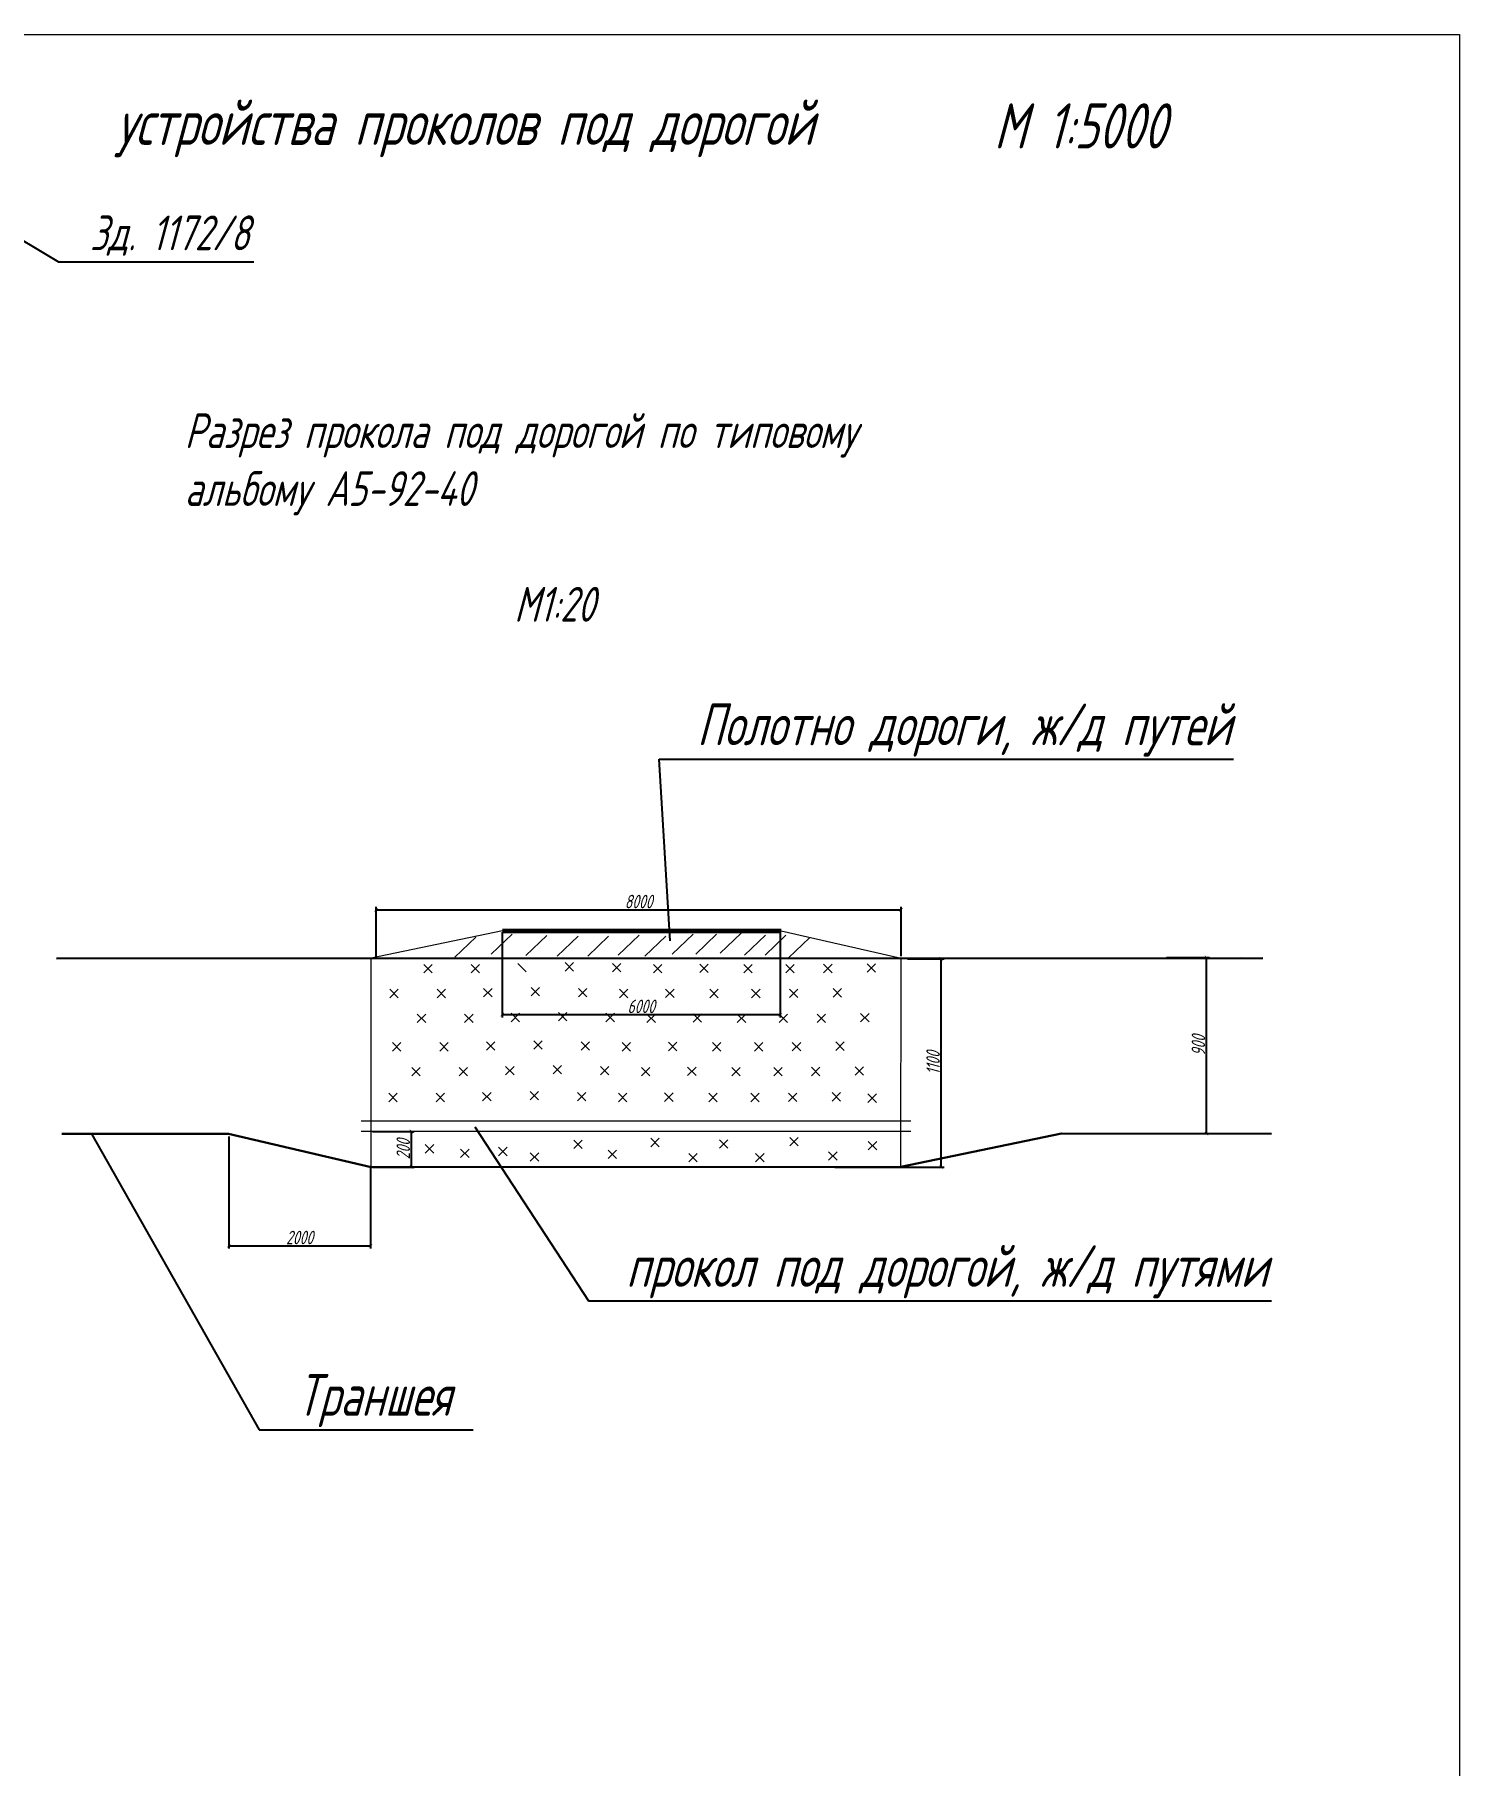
# Model space of a CAD drawing. Header units: millimetres. Extents: x 13096 to 18634, y -492 to 9335.
# Drawn here: x 13444 to 14076, y 7016 to 7784 of the extents above; entities that cross this region are included whole.
import ezdxf
from ezdxf import colors
from ezdxf.entities.mleader import LeaderData, LeaderLine
from ezdxf.enums import TextEntityAlignment as Align
from ezdxf.math import Vec2, Vec3

# ---------------------------------------------------------------- set-up
doc = ezdxf.new("R2010")
doc.units = ezdxf.units.MM
doc.layers.get('Defpoints').update_dxf_attribs({"color": 33})
for name, color, linetype, lineweight in [('Линия выноска', 137, 'Continuous', 20), ('Размерная', 4, 'Continuous', 25), ('Рамка толстая', 7, 'Continuous', 60), ('Строительный', 251, 'Continuous', 13), ('текст', 7, 'Continuous', 25), ('Элемент эл. схем', 7, 'Continuous', 35)]:
    doc.layers.add(name, color=color, linetype=linetype, lineweight=lineweight)
doc.styles.add('Simplex', font='simplex.shx', dxfattribs={"width": 0.7, "oblique": 15})
doc.dimstyles.new('Simplex', dxfattribs={"dimtxt": 2.5, "dimasz": 2.5, "dimexe": 1.25, "dimexo": 0.625, "dimtad": 1, "dimtxsty": 'Simplex', "dimcen": 2.5, "dimclrt": 2, "dimadec": 0, "dimazin": 0, "dimtfac": 1, "dimtmove": 0, "dimatfit": 3, "dimfxl": 1, "dimarcsym": 0})

# ---------------------------------------------------------------- blocks, each defined once
blk = doc.blocks.new('_ArchTick')
at = {"color": 0, "linetype": 'ByBlock', "const_width": 0.15}
blk.add_lwpolyline([(-0.5, -0.5), (0.5, 0.5)], dxfattribs=at)
blk = doc.blocks.new('*D71')
at = {"layer": 'Defpoints', "color": 0, "lineweight": 80, "transparency": 16777216}
for p in [(13593.37, 7297.79), (13611.21, 7297.79), (13593.38, 7281.98)]:
    blk.add_point(p, dxfattribs=at)
at = {"layer": 'Размерная', "color": 0, "lineweight": -2, "transparency": 16777216}
for p, q in [((13593.99, 7297.79), (13612.46, 7297.79)), ((13611.21, 7281.98), (13611.21, 7297.79)), ((13594.01, 7281.98), (13612.46, 7281.98))]:
    blk.add_line(p, q, dxfattribs=at)
at = {"layer": 'Размерная', "color": 0, "lineweight": -2, "transparency": 16777216, "xscale": 1.5, "yscale": 1.5, "zscale": 1.5}
for p, rotation in [((13611.21, 7297.79), 90), ((13611.21, 7281.98), 270)]:
    blk.add_blockref('_ArchTick', p, dxfattribs=dict(at, rotation=rotation))
at = {"layer": 'Размерная', "color": 2, "lineweight": 20, "transparency": 16777216, "insert": (13607.59, 7289.88), "char_height": 2, "attachment_point": 5, "rotation": 90, "style": 'Simplex'}
blk.add_mtext('{\\H3x;\\C256;200}', dxfattribs=at)
blk = doc.blocks.new('*D72')
at = {"layer": 'Defpoints', "color": 0, "lineweight": 80, "transparency": 16777216}
for p in [(13530.13, 7296.24), (13593.04, 7282.56), (13593.04, 7247.09)]:
    blk.add_point(p, dxfattribs=at)
at = {"layer": 'Размерная', "color": 0, "lineweight": -2, "transparency": 16777216}
for p, q in [((13530.13, 7295.61), (13530.13, 7245.84)), ((13593.04, 7281.93), (13593.04, 7245.84)), ((13530.13, 7247.09), (13593.04, 7247.09))]:
    blk.add_line(p, q, dxfattribs=at)
at = {"layer": 'Размерная', "color": 0, "lineweight": -2, "transparency": 16777216, "xscale": 1.5, "yscale": 1.5, "zscale": 1.5, "rotation": 180}
blk.add_blockref('_ArchTick', (13530.13, 7247.09), dxfattribs=at)
at = {"layer": 'Размерная', "color": 0, "lineweight": -2, "transparency": 16777216, "xscale": 1.5, "yscale": 1.5, "zscale": 1.5}
blk.add_blockref('_ArchTick', (13593.04, 7247.09), dxfattribs=at)
at = {"layer": 'Размерная', "color": 2, "lineweight": 20, "transparency": 16777216, "insert": (13561.58, 7250.72), "char_height": 2, "attachment_point": 5, "style": 'Simplex'}
blk.add_mtext('{\\H3x;\\C256;2000}', dxfattribs=at)
blk = doc.blocks.new('*D73')
at = {"layer": 'Defpoints', "color": 0, "lineweight": 80, "transparency": 16777216}
for p in [(13830.72, 7374.42), (13846.29, 7374.42), (13798.49, 7282)]:
    blk.add_point(p, dxfattribs=at)
at = {"layer": 'Размерная', "color": 0, "lineweight": -2, "transparency": 16777216}
for p, q in [((13831.34, 7374.42), (13847.54, 7374.42)), ((13846.29, 7282), (13846.29, 7374.42)), ((13799.12, 7282), (13847.54, 7282))]:
    blk.add_line(p, q, dxfattribs=at)
at = {"layer": 'Размерная', "color": 0, "lineweight": -2, "transparency": 16777216, "xscale": 1.5, "yscale": 1.5, "zscale": 1.5}
for p, rotation in [((13846.29, 7374.42), 90), ((13846.29, 7282), 270)]:
    blk.add_blockref('_ArchTick', p, dxfattribs=dict(at, rotation=rotation))
at = {"layer": 'Размерная', "color": 2, "lineweight": 20, "transparency": 16777216, "insert": (13842.67, 7328.21), "char_height": 2, "attachment_point": 5, "rotation": 90, "style": 'Simplex'}
blk.add_mtext('{\\H3x;\\C256;1100}', dxfattribs=at)
blk = doc.blocks.new('*D74')
at = {"layer": 'Defpoints', "color": 0, "lineweight": 80, "transparency": 16777216}
for p in [(13651.5, 7386.77), (13774.79, 7386.53), (13774.79, 7349.63)]:
    blk.add_point(p, dxfattribs=at)
at = {"layer": 'Размерная', "color": 0, "lineweight": -2, "transparency": 16777216}
for p, q in [((13651.5, 7386.14), (13651.5, 7348.38)), ((13774.79, 7385.91), (13774.79, 7348.38)), ((13651.5, 7349.63), (13774.79, 7349.63))]:
    blk.add_line(p, q, dxfattribs=at)
at = {"layer": 'Размерная', "color": 0, "lineweight": -2, "transparency": 16777216, "xscale": 1.5, "yscale": 1.5, "zscale": 1.5, "rotation": 180}
blk.add_blockref('_ArchTick', (13651.5, 7349.63), dxfattribs=at)
at = {"layer": 'Размерная', "color": 0, "lineweight": -2, "transparency": 16777216, "xscale": 1.5, "yscale": 1.5, "zscale": 1.5}
blk.add_blockref('_ArchTick', (13774.79, 7349.63), dxfattribs=at)
at = {"layer": 'Размерная', "color": 2, "lineweight": 20, "transparency": 16777216, "insert": (13713.14, 7353.26), "char_height": 2, "attachment_point": 5, "style": 'Simplex'}
blk.add_mtext('{\\H3x;\\C256;6000}', dxfattribs=at)
blk = doc.blocks.new('*D75')
at = {"layer": 'Defpoints', "color": 0, "lineweight": 80, "transparency": 16777216}
for p in [(13945.53, 7375.04), (13964.01, 7375.04), (13933.41, 7296.8)]:
    blk.add_point(p, dxfattribs=at)
at = {"layer": 'Размерная', "color": 0, "lineweight": -2, "transparency": 16777216}
for p, q in [((13946.16, 7375.04), (13965.26, 7375.04)), ((13964.01, 7296.8), (13964.01, 7375.04)), ((13934.03, 7296.8), (13965.26, 7296.8))]:
    blk.add_line(p, q, dxfattribs=at)
at = {"layer": 'Размерная', "color": 0, "lineweight": -2, "transparency": 16777216, "xscale": 1.5, "yscale": 1.5, "zscale": 1.5}
for p, rotation in [((13964.01, 7375.04), 90), ((13964.01, 7296.8), 270)]:
    blk.add_blockref('_ArchTick', p, dxfattribs=dict(at, rotation=rotation))
at = {"layer": 'Размерная', "color": 2, "lineweight": 20, "transparency": 16777216, "insert": (13960.39, 7335.92), "char_height": 2, "attachment_point": 5, "rotation": 90, "style": 'Simplex'}
blk.add_mtext('{\\H3x;\\C256;900}', dxfattribs=at)
blk = doc.blocks.new('*D76')
at = {"layer": 'Defpoints', "color": 0, "lineweight": 80, "transparency": 16777216}
for p in [(13828.47, 7396.17), (13595.53, 7374.5), (13828.47, 7375.01)]:
    blk.add_point(p, dxfattribs=at)
at = {"layer": 'Размерная', "color": 0, "lineweight": -2, "transparency": 16777216}
for p, q in [((13595.53, 7375.13), (13595.53, 7397.42)), ((13595.53, 7396.17), (13828.47, 7396.17)), ((13828.47, 7375.63), (13828.47, 7397.42))]:
    blk.add_line(p, q, dxfattribs=at)
at = {"layer": 'Размерная', "color": 0, "lineweight": -2, "transparency": 16777216, "xscale": 1.5, "yscale": 1.5, "zscale": 1.5, "rotation": 180}
blk.add_blockref('_ArchTick', (13595.53, 7396.17), dxfattribs=at)
at = {"layer": 'Размерная', "color": 0, "lineweight": -2, "transparency": 16777216, "xscale": 1.5, "yscale": 1.5, "zscale": 1.5}
blk.add_blockref('_ArchTick', (13828.47, 7396.17), dxfattribs=at)
at = {"layer": 'Размерная', "color": 2, "lineweight": 20, "transparency": 16777216, "insert": (13712, 7399.79), "char_height": 2, "attachment_point": 5, "style": 'Simplex'}
blk.add_mtext('{\\H3x;\\C256;8000}', dxfattribs=at)
blk = doc.blocks.new('_None')

msp = doc.modelspace()

# ---------------------------------------------------------------- linework, layer by layer
at = {"layer": 'Рамка толстая', "color": 18, "lineweight": 20, "true_color": 0x000000}
for p, q in [((13107.54952, 7784.47018), (14076.17452, 7784.47018)), ((14076.17452, 7784.47018), (14076.17452, 6451.34518))]:
    msp.add_line(p, q, dxfattribs=at)
at = {"layer": 'Строительный', "color": 18, "lineweight": 20, "true_color": 0x000000}
for p, q in [((13639.72348, 7383.97268), (13630.43332, 7375.04445)), ((13655.83969, 7385.38439), (13646.54953, 7376.45616)), ((13671.31253, 7384.78536), (13662.02237, 7375.85712)), ((13685.14116, 7384.47451), (13675.851, 7375.54628)), ((13698.70763, 7384.47451), (13689.41747, 7375.54628)), ((13712.27409, 7384.92617), (13702.98394, 7375.99794)), ((13724.03169, 7384.47451), (13714.74154, 7375.54628)), ((13736.24153, 7385.37783), (13726.95138, 7376.4496)), ((13746.6425, 7385.37783), (13737.35235, 7376.4496)), ((13757.49571, 7385.82949), (13748.20555, 7376.90126)), ((13768.34883, 7384.92617), (13759.05868, 7375.99794)), ((13777.39317, 7384.92617), (13768.10302, 7375.99794)), ((13787.87822, 7383.73205), (13778.58806, 7374.80382)), ((13679.4082, 7372.70766), (13683.15021, 7368.96565)), ((13683.15021, 7372.70766), (13679.4082, 7368.96565)), ((13616.70937, 7371.89964), (13620.45138, 7368.15764)), ((13620.45138, 7371.89964), (13616.70937, 7368.15764)), ((13637.74383, 7371.89964), (13641.48583, 7368.15764)), ((13641.48583, 7371.89964), (13637.74383, 7368.15764)), ((13658.37375, 7372.30364), (13662.11576, 7368.56163)), ((13700.44258, 7372.30364), (13704.18459, 7368.56163)), ((13704.18459, 7372.30364), (13700.44258, 7368.56163)), ((13718.64545, 7371.89964), (13722.38746, 7368.15764)), ((13722.38746, 7371.89964), (13718.64545, 7368.15764)), ((13739.11493, 7372.01924), (13742.85694, 7368.27723)), ((13742.85694, 7372.01924), (13739.11493, 7368.27723)), ((13758.69185, 7371.89964), (13762.43386, 7368.15764)), ((13762.43386, 7371.89964), (13758.69185, 7368.15764)), ((13777.29917, 7371.89964), (13781.04118, 7368.15764)), ((13781.04118, 7371.89964), (13777.29917, 7368.15764)), ((13794.08062, 7371.93531), (13797.82263, 7368.1933)), ((13797.82263, 7371.93531), (13794.08062, 7368.1933)), ((13813.42632, 7372.18956), (13817.16833, 7368.44755)), ((13817.16833, 7372.18956), (13813.42632, 7368.44755)), ((13601.57133, 7360.86648), (13605.31334, 7357.12447)), ((13605.31334, 7360.86648), (13601.57133, 7357.12447)), ((13622.60578, 7360.86648), (13626.34779, 7357.12447)), ((13626.34779, 7360.86648), (13622.60578, 7357.12447)), ((13643.23571, 7361.27047), (13646.97771, 7357.52846)), ((13646.97771, 7361.27047), (13643.23571, 7357.52846)), ((13664.27016, 7361.6745), (13668.01217, 7357.93249)), ((13668.01217, 7361.6745), (13664.27016, 7357.93249)), ((13685.30454, 7361.27047), (13689.04655, 7357.52846)), ((13689.04655, 7361.27047), (13685.30454, 7357.52846)), ((13703.50741, 7360.86648), (13707.24942, 7357.12447)), ((13707.24942, 7360.86648), (13703.50741, 7357.12447)), ((13723.97689, 7360.98608), (13727.7189, 7357.24407)), ((13727.7189, 7360.98608), (13723.97689, 7357.24407)), ((13743.55381, 7360.86648), (13747.29582, 7357.12447)), ((13747.29582, 7360.86648), (13743.55381, 7357.12447)), ((13762.16113, 7360.86648), (13765.90314, 7357.12447)), ((13765.90314, 7360.86648), (13762.16113, 7357.12447)), ((13778.94258, 7360.90214), (13782.68459, 7357.16013)), ((13782.68459, 7360.90214), (13778.94258, 7357.16013)), ((13798.28828, 7361.15639), (13802.03029, 7357.41438)), ((13802.03029, 7361.15639), (13798.28828, 7357.41438)), ((13613.79655, 7349.82289), (13617.53856, 7346.08088)), ((13617.53856, 7349.82289), (13613.79655, 7346.08088)), ((13634.83101, 7349.82289), (13638.57302, 7346.08088)), ((13638.57302, 7349.82289), (13634.83101, 7346.08088)), ((13655.46093, 7350.22688), (13659.20294, 7346.48487)), ((13659.20294, 7350.22688), (13655.46093, 7346.48487)), ((13676.49539, 7350.63091), (13680.2374, 7346.8889)), ((13680.2374, 7350.63091), (13676.49539, 7346.8889)), ((13697.52976, 7350.22688), (13701.27177, 7346.48487)), ((13701.27177, 7350.22688), (13697.52976, 7346.48487)), ((13715.73263, 7349.82289), (13719.47464, 7346.08088)), ((13719.47464, 7349.82289), (13715.73263, 7346.08088)), ((13736.20212, 7349.94249), (13739.94413, 7346.20048)), ((13739.94413, 7349.94249), (13736.20212, 7346.20048)), ((13755.77903, 7349.82289), (13759.52104, 7346.08088)), ((13759.52104, 7349.82289), (13755.77903, 7346.08088)), ((13774.38636, 7349.82289), (13778.12837, 7346.08088)), ((13778.12837, 7349.82289), (13774.38636, 7346.08088)), ((13791.16781, 7349.85855), (13794.90982, 7346.11654)), ((13794.90982, 7349.85855), (13791.16781, 7346.11654)), ((13810.5135, 7350.1128), (13814.25551, 7346.37079)), ((13814.25551, 7350.1128), (13810.5135, 7346.37079)), ((13602.8, 7337.21268), (13606.54201, 7333.47067)), ((13606.54201, 7337.21268), (13602.8, 7333.47067)), ((13623.83445, 7337.21268), (13627.57646, 7333.47067)), ((13627.57646, 7337.21268), (13623.83445, 7333.47067)), ((13644.46438, 7337.61667), (13648.20638, 7333.87466)), ((13648.20638, 7337.61667), (13644.46438, 7333.87466)), ((13665.49883, 7338.0207), (13669.24084, 7334.27869)), ((13669.24084, 7338.0207), (13665.49883, 7334.27869)), ((13686.53321, 7337.61667), (13690.27522, 7333.87466)), ((13690.27522, 7337.61667), (13686.53321, 7333.87466)), ((13704.73608, 7337.21268), (13708.47809, 7333.47067)), ((13708.47809, 7337.21268), (13704.73608, 7333.47067)), ((13725.20556, 7337.33228), (13728.94757, 7333.59027)), ((13728.94757, 7337.33228), (13725.20556, 7333.59027)), ((13744.78248, 7337.21268), (13748.52449, 7333.47067)), ((13748.52449, 7337.21268), (13744.78248, 7333.47067)), ((13763.3898, 7337.21268), (13767.13181, 7333.47067)), ((13767.13181, 7337.21268), (13763.3898, 7333.47067)), ((13780.17125, 7337.24834), (13783.91326, 7333.50633)), ((13783.91326, 7337.24834), (13780.17125, 7333.50633)), ((13799.51695, 7337.50259), (13803.25896, 7333.76059)), ((13803.25896, 7337.50259), (13799.51695, 7333.76059)), ((13653.01728, 7326.63358), (13656.75929, 7322.89157)), ((13656.75929, 7326.63358), (13653.01728, 7322.89157)), ((13674.05174, 7327.03761), (13677.79374, 7323.2956)), ((13677.79374, 7327.03761), (13674.05174, 7323.2956)), ((13695.08611, 7326.63358), (13698.82812, 7322.89157)), ((13698.82812, 7326.63358), (13695.08611, 7322.89157)), ((13611.3529, 7326.22959), (13615.09491, 7322.48758)), ((13615.09491, 7326.22959), (13611.3529, 7322.48758)), ((13632.38736, 7326.22959), (13636.12937, 7322.48758)), ((13636.12937, 7326.22959), (13632.38736, 7322.48758)), ((13713.28898, 7326.22959), (13717.03099, 7322.48758)), ((13717.03099, 7326.22959), (13713.28898, 7322.48758)), ((13733.75847, 7326.34919), (13737.50047, 7322.60718)), ((13737.50047, 7326.34919), (13733.75847, 7322.60718)), ((13753.33538, 7326.22959), (13757.07739, 7322.48758)), ((13757.07739, 7326.22959), (13753.33538, 7322.48758)), ((13771.94271, 7326.22959), (13775.68472, 7322.48758)), ((13775.68472, 7326.22959), (13771.94271, 7322.48758)), ((13788.72416, 7326.26525), (13792.46617, 7322.52324)), ((13792.46617, 7326.26525), (13788.72416, 7322.52324)), ((13808.06985, 7326.5195), (13811.81186, 7322.77749)), ((13811.81186, 7326.5195), (13808.06985, 7322.77749)), ((13601.14954, 7314.72803), (13604.89155, 7310.98602)), ((13604.89155, 7314.72803), (13601.14954, 7310.98602)), ((13622.184, 7314.72803), (13625.92601, 7310.98602)), ((13625.92601, 7314.72803), (13622.184, 7310.98602)), ((13642.81392, 7315.13202), (13646.55593, 7311.39001)), ((13646.55593, 7315.13202), (13642.81392, 7311.39001)), ((13663.84838, 7315.53605), (13667.59039, 7311.79404)), ((13667.59039, 7315.53605), (13663.84838, 7311.79404)), ((13684.88275, 7315.13202), (13688.62476, 7311.39001)), ((13688.62476, 7315.13202), (13684.88275, 7311.39001)), ((13703.08562, 7314.72803), (13706.82763, 7310.98602)), ((13706.82763, 7314.72803), (13703.08562, 7310.98602)), ((13723.55511, 7314.84763), (13727.29712, 7311.10562)), ((13727.29712, 7314.84763), (13723.55511, 7311.10562)), ((13743.13202, 7314.72803), (13746.87403, 7310.98602)), ((13746.87403, 7314.72803), (13743.13202, 7310.98602)), ((13761.73935, 7314.72803), (13765.48136, 7310.98602)), ((13765.48136, 7314.72803), (13761.73935, 7310.98602)), ((13778.5208, 7314.76369), (13782.26281, 7311.02168)), ((13782.26281, 7314.76369), (13778.5208, 7311.02168)), ((13797.86649, 7315.01794), (13801.6085, 7311.27593)), ((13801.6085, 7315.01794), (13797.86649, 7311.27593)), ((13813.77044, 7314.43296), (13817.51245, 7310.69095)), ((13817.51245, 7314.43296), (13813.77044, 7310.69095)), ((13617.35152, 7291.94508), (13621.09353, 7288.20307)), ((13621.09353, 7291.94508), (13617.35152, 7288.20307)), ((13633.02004, 7289.93874), (13636.76205, 7286.19673)), ((13636.76205, 7289.93874), (13633.02004, 7286.19673)), ((13649.89381, 7290.74127), (13653.63582, 7286.99927)), ((13653.63582, 7290.74127), (13649.89381, 7286.99927)), ((13663.95528, 7288.33371), (13667.69729, 7284.5917)), ((13667.69729, 7288.33371), (13663.95528, 7284.5917)), ((13683.23959, 7293.95141), (13686.98159, 7290.2094)), ((13686.98159, 7293.95141), (13683.23959, 7290.2094)), ((13698.50632, 7289.53747), (13702.24833, 7285.79546)), ((13702.24833, 7289.53747), (13698.50632, 7285.79546)), ((13717.38892, 7294.75395), (13721.13093, 7291.01194)), ((13721.13093, 7294.75395), (13717.38892, 7291.01194)), ((13747.87468, 7294.03535), (13751.61669, 7290.29334)), ((13751.61669, 7294.03535), (13747.87468, 7290.29334)), ((13779.10772, 7295.0778), (13782.84973, 7291.33579)), ((13782.84973, 7295.0778), (13779.10772, 7291.33579)), ((13796.29929, 7288.76508), (13800.0413, 7285.02307)), ((13800.0413, 7288.76508), (13796.29929, 7285.02307)), ((13813.92091, 7293.31528), (13817.66292, 7289.57327)), ((13817.66292, 7293.31528), (13813.92091, 7289.57327)), ((13734.25355, 7287.98892), (13737.99555, 7284.24691)), ((13737.99555, 7287.98892), (13734.25355, 7284.24691)), ((13763.93858, 7288.00756), (13767.68059, 7284.26555)), ((13767.68059, 7288.00756), (13763.93858, 7284.26555))]:
    msp.add_line(p, q, dxfattribs=at)
at = {"layer": 'Элемент эл. схем', "color": 18, "lineweight": 20, "true_color": 0x000000}
for p, q in [((13651.60215, 7386.73843), (13593.32378, 7374.65907)), ((13775.20949, 7386.73843), (13828.54636, 7374.74073)), ((13593.2795, 7281.97232), (13593.32378, 7374.65907)), ((13828.38502, 7282.02353), (13828.54636, 7374.74073)), ((13979.63699, 7374.86765), (13828.54636, 7374.74073)), ((13832.85931, 7302.41761), (13588.94835, 7302.29421)), ((13588.94835, 7297.84838), (13832.85931, 7297.89469))]:
    msp.add_line(p, q, dxfattribs=at)
at = {"layer": 'Элемент эл. схем', "color": 18, "lineweight": 60, "true_color": 0x000000}
msp.add_line((13651.60215, 7386.73843), (13775.20949, 7386.73843), dxfattribs=at)
at = {"layer": 'Элемент эл. схем', "color": 18, "lineweight": 30, "true_color": 0x000000}
for p, q in [((13453.7146, 7374.57741), (13988.93158, 7374.63368)), ((13456.14418, 7296.78788), (13530.06418, 7296.78788)), ((13593.2795, 7281.97232), (13530.06418, 7296.78788)), ((13828.38502, 7282.02353), (13899.61093, 7296.80756)), ((13992.80651, 7296.74709), (13899.61093, 7296.80756)), ((13593.2795, 7281.97232), (13828.38502, 7282.02353))]:
    msp.add_line(p, q, dxfattribs=at)

# ---------------------------------------------------------------- texts
at = {"layer": 'текст', "color": 18, "lineweight": 20, "true_color": 0x000000, "style": 'Simplex', "oblique": 15, "width": 0.7}
for s, p in [('устройства проколов под дорогой ', (13639.67756, 7735.5098)), ('М 1:5000', (13907.80473, 7733.96983))]:
    msp.add_text(s, height=20, dxfattribs=at).set_placement(p, align=Align.CENTER)
at = {"layer": 'текст', "color": 18, "lineweight": 20, "true_color": 0x000000, "insert": (13510.60581, 7616.41523), "char_height": 15.4, "attachment_point": 1, "style": 'Simplex'}
msp.add_mtext_dynamic_manual_height_columns('Разрез прокола под дорогой по типовому альбому {\\C256;\\c16777215;А5-92-40\\P\\pi169.43;}\\P\\pi146.19;М1:20', width=338.8501844, gutter_width=12.5, heights=[0], dxfattribs=at)

# ---------------------------------------------------------------- dimensions: what is measured, and where the dimension line sits
at = {"layer": 'Размерная', "color": 18, "lineweight": 20, "true_color": 0x000000}
for base, p1, p2, text, picture, middle in [((13828.47079, 7396.16813), (13595.533, 7374.50072), (13828.47079, 7375.00793), '{\\H3x;\\C256;8000}', '*D76', (13712.00189, 7399.79313)), ((13774.79107, 7349.63461), (13651.495, 7386.76997), (13774.79107, 7386.53147), '{\\H3x;\\C256;6000}', '*D74', (13713.14304, 7353.25961)), ((13593.0367, 7247.09379), (13530.13094, 7296.23512), (13593.0367, 7282.5592), '{\\H3x;\\C256;2000}', '*D72', (13561.58382, 7250.71879))]:
    dim = msp.add_linear_dim(base=base, p1=p1, p2=p2, text=text, dimstyle='Simplex', override={"dimtxt": 2, "dimasz": 1.5, "dimlfac": 20, "dimrnd": 1, "dimtxsty": 'Simplex', "dimblk1": 'ArchTick', "dimblk2": 'ArchTick', "dimsah": 1}, dxfattribs=at)
    dim.commit()
    dim.dimension.update_dxf_attribs({"geometry": picture, "text_midpoint": middle})
for base, p1, p2, text, override, picture, middle in [((13846.29116, 7374.41921), (13798.49412, 7281.99966), (13830.71554, 7374.41921), '{\\H3x;\\C256;1100}', {"dimtxt": 2, "dimasz": 1.5, "dimlfac": 20, "dimrnd": 1, "dimblk1": 'ArchTick', "dimblk2": 'ArchTick', "dimsah": 1}, '*D73', (13842.66616, 7328.20944)), ((13964.01206, 7375.03881), (13933.40602, 7296.80458), (13945.53206, 7375.03881), '{\\H3x;\\C256;900}', {"dimtxt": 2, "dimasz": 1.5, "dimlfac": 20, "dimrnd": 1, "dimtxsty": 'Simplex', "dimblk1": 'ArchTick', "dimblk2": 'ArchTick', "dimsah": 1}, '*D75', (13960.38706, 7335.9217)), ((13611.21442, 7297.78775), (13593.38001, 7281.98045), (13593.36786, 7297.78775), '{\\H3x;\\C256;200}', {"dimtxt": 2, "dimasz": 1.5, "dimlfac": 20, "dimrnd": 1, "dimtxsty": 'Simplex', "dimblk1": 'ArchTick', "dimblk2": 'ArchTick', "dimsah": 1}, '*D71', (13607.58942, 7289.8841))]:
    dim = msp.add_linear_dim(base=base, p1=p1, p2=p2, angle=90, text=text, dimstyle='Simplex', override=override, dxfattribs=at)
    dim.commit()
    dim.dimension.update_dxf_attribs({"geometry": picture, "text_midpoint": middle})

# ---------------------------------------------------------------- leaders
at = {"layer": 'Линия выноска', "color": 18, "lineweight": 20, "true_color": 0x000000}
ml = msp.add_multileader_mtext('Standard', dxfattribs=at)
ml.set_content('\\pxsm0.75;{\\C256;\\c0;Зд. 1172/8}', color=2, style='Simplex')
ml.set_leader_properties()
ml.set_arrow_properties(name='NONE')
ml.build(insert=Vec2(0, 0))
ml.multileader.update_dxf_attribs({"text_left_attachment_type": 6, "text_right_attachment_type": 6, "dogleg_length": 8.32248, "arrow_head_size": 17.64})
ctx = ml.context
ctx.base_point, ctx.char_height, ctx.arrow_head_size, ctx.landing_gap_size, ctx.plane_origin = Vec3(13459.73329, 7683.63141), 15.435, 17.64, 8.82, Vec3(13526.9118, 7711.43125)
ctx.left_attachment, ctx.right_attachment = 6, 6
notes = []
notes.append((ctx, [(0, (1, 1, 0), (13454.62768, 7683.63141), (1, 0), 5.10561, [(0, [(13413.61903, 7708.17854)], 0, [])])]))
ctx.mtext.insert, ctx.mtext.flow_direction = Vec3(13468.55329, 7704.21141), 5
ml = msp.add_multileader_mtext('Standard', dxfattribs=at)
ml.set_content('{\\C256;\\c0;Полотно дороги, ж/д путей}', color=2, style='Simplex')
ml.set_leader_properties()
ml.set_arrow_properties(name='NONE')
ml.build(insert=Vec2(0, 0))
ml.multileader.update_dxf_attribs({"text_left_attachment_type": 6, "text_right_attachment_type": 6, "dogleg_length": 8.32248, "arrow_head_size": 21.168})
ctx = ml.context
ctx.base_point, ctx.char_height, ctx.arrow_head_size, ctx.landing_gap_size, ctx.plane_origin = Vec3(13727.31556, 7462.9666), 18.522, 21.168, 10.584, Vec3(13842.154, 7487.76755)
ctx.left_attachment, ctx.right_attachment = 6, 6
notes.append((ctx, [(0, (1, 1, 0), (13721.18883, 7462.9666), (1, 0), 6.12673, [(0, [(13725.99023, 7382.30303)], 0, [])])]))
ctx.mtext.insert, ctx.mtext.flow_direction = Vec3(13737.89956, 7487.6626), 5
ml = msp.add_multileader_mtext('Standard', dxfattribs=at)
ml.set_content('{\\C256;\\c0;Траншея}', color=2, style='Simplex')
ml.set_leader_properties()
ml.set_arrow_properties(name='NONE')
ml.build(insert=Vec2(0, 0))
ml.multileader.update_dxf_attribs({"text_left_attachment_type": 6, "text_right_attachment_type": 6, "dogleg_length": 8.32248, "arrow_head_size": 21.168})
ctx = ml.context
ctx.base_point, ctx.char_height, ctx.arrow_head_size, ctx.landing_gap_size, ctx.plane_origin = Vec3(13549.83324, 7165.42964), 18.522, 21.168, 10.584, Vec3(13706.98942, 7195.65114)
ctx.left_attachment, ctx.right_attachment = 6, 6
notes.append((ctx, [(0, (1, 1, 0), (13543.70651, 7165.42964), (1, 0), 6.12673, [(0, [(13469.32757, 7296.71781)], 0, [])])]))
ctx.mtext.insert, ctx.mtext.width, ctx.mtext.flow_direction = Vec3(13560.41724, 7190.12564), 347.8178366, 5
ml = msp.add_multileader_mtext('Standard', dxfattribs=at)
ml.set_content('{\\C256;\\c0;прокол под дорогой, ж/д путями}', color=2, style='Simplex')
ml.set_leader_properties()
ml.set_arrow_properties(name='NONE')
ml.build(insert=Vec2(0, 0))
ml.multileader.update_dxf_attribs({"text_left_attachment_type": 6, "text_right_attachment_type": 6, "dogleg_length": 8.32248, "arrow_head_size": 21.168})
ctx = ml.context
ctx.base_point, ctx.char_height, ctx.arrow_head_size, ctx.landing_gap_size, ctx.plane_origin = Vec3(13695.89888, 7222.61291), 18.522, 21.168, 10.584, Vec3(13853.05506, 7252.8344)
ctx.left_attachment, ctx.right_attachment = 6, 6
notes.append((ctx, [(0, (1, 1, 0), (13689.77215, 7222.61291), (1, 0), 6.12673, [(0, [(13639.41662, 7299.86315)], 0, [])])]))
ctx.mtext.insert, ctx.mtext.flow_direction = Vec3(13706.48288, 7247.30891), 5
for ctx, leaders in notes:
    for number, flags, end, landing, length, lines in leaders:
        leader = LeaderData()
        leader.index, (leader.has_last_leader_line, leader.has_dogleg_vector, leader.attachment_direction) = number, flags
        leader.last_leader_point, leader.dogleg_vector, leader.dogleg_length = Vec3(end), Vec3(landing), length
        for number, points, colour, breaks in lines:
            line = LeaderLine()
            line.index, line.vertices, line.color, line.breaks = number, Vec3.list(points), colors.encode_raw_color(colour), breaks
            leader.lines.append(line)
        ctx.leaders.append(leader)

doc.saveas('drawing.dxf')
